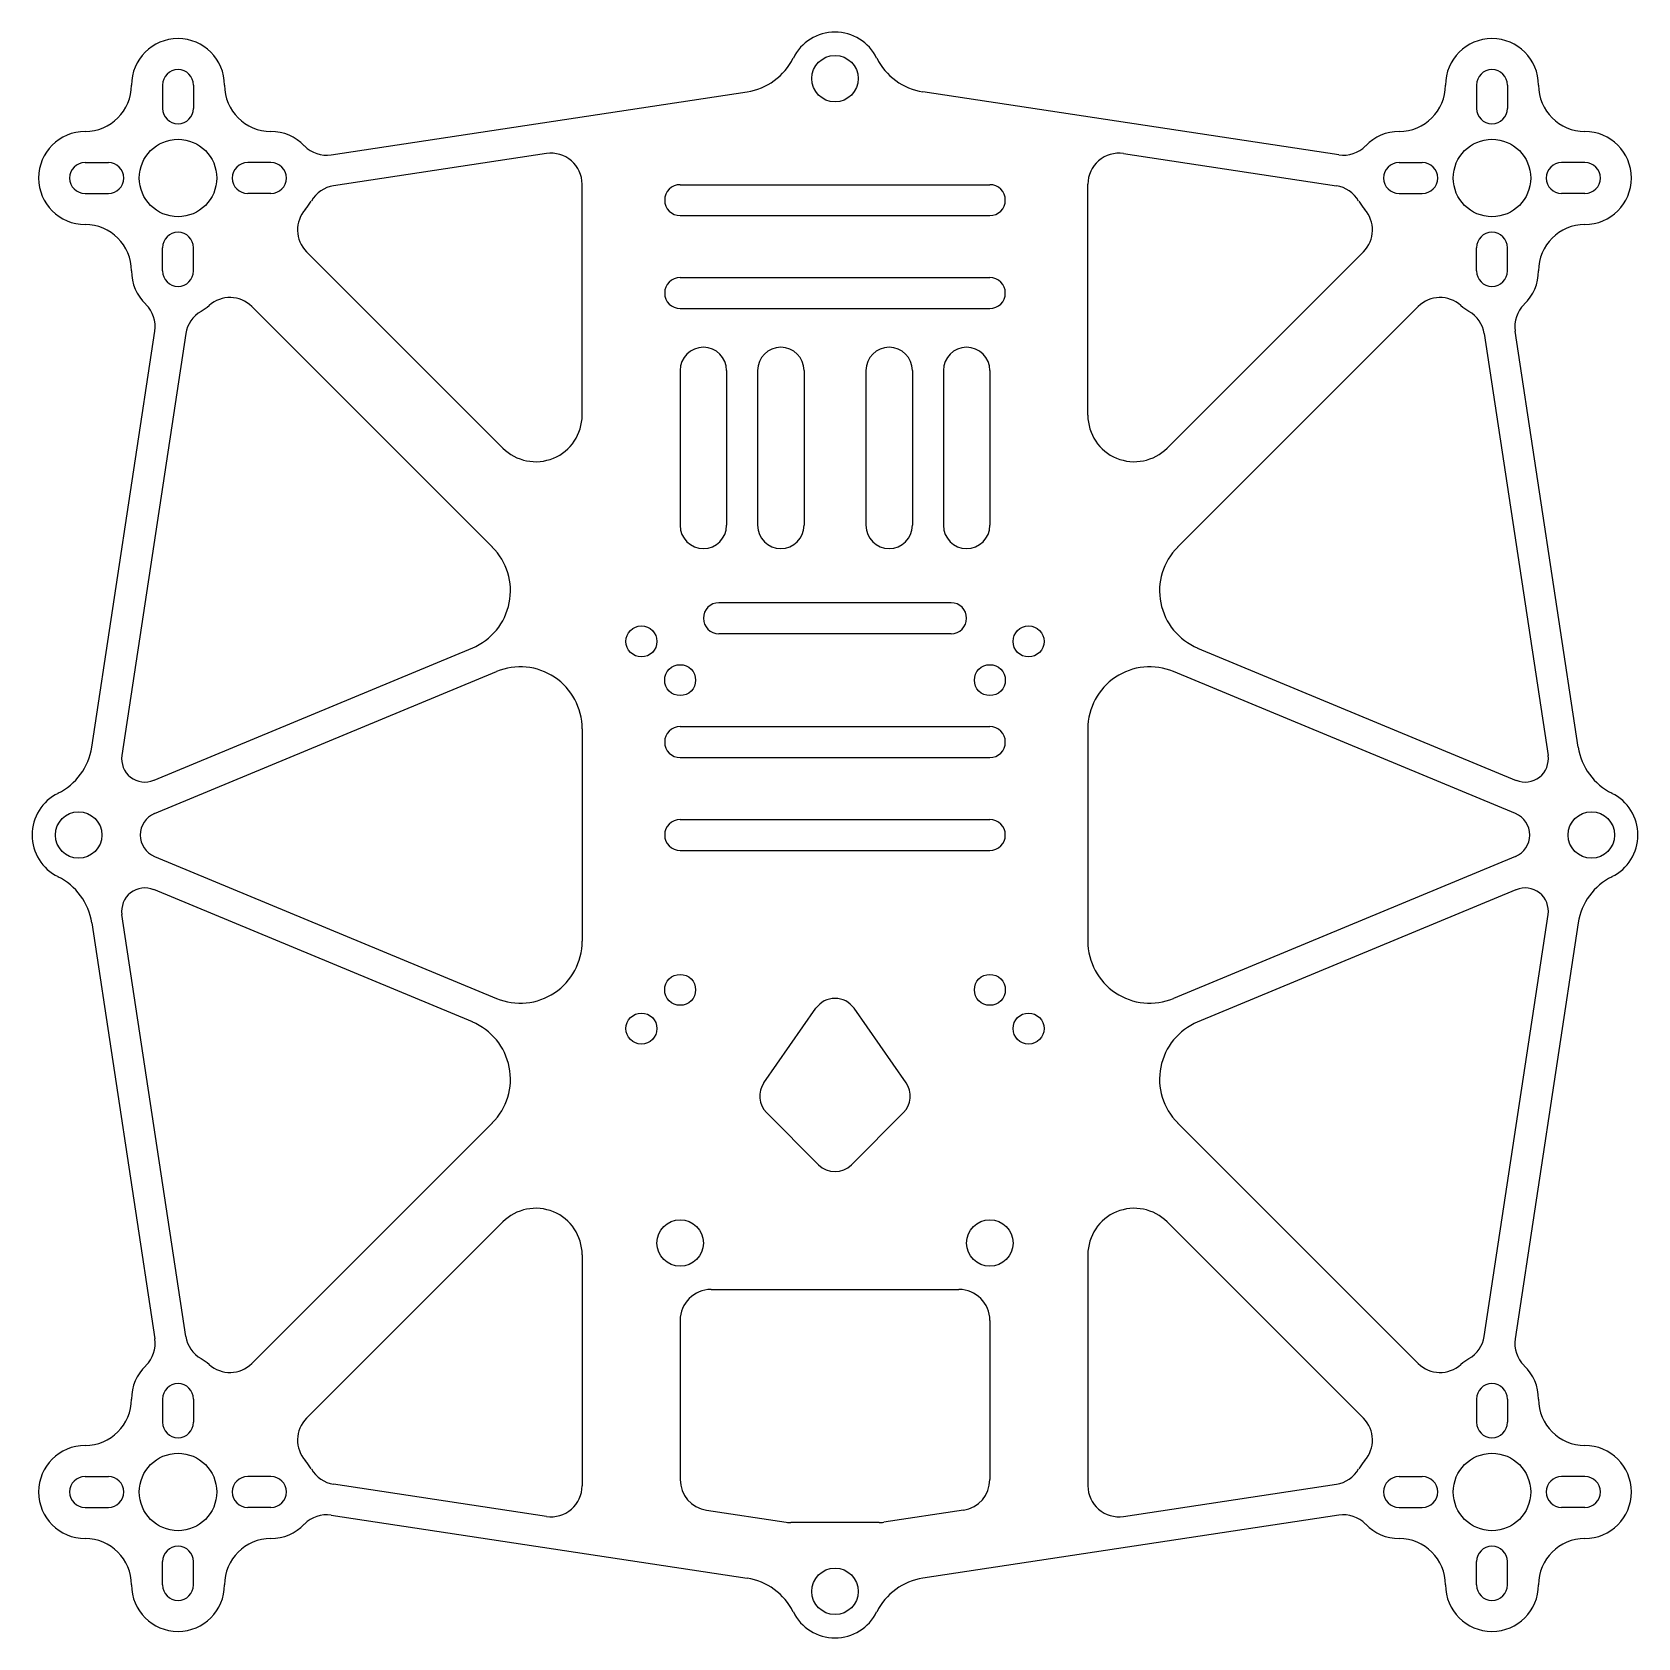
# Model space of a CAD drawing. Header units: millimetres. Extents: x -52 to 52, y -52 to 52.
import ezdxf

# ---------------------------------------------------------------- set-up
doc = ezdxf.new("R2010")
doc.units = ezdxf.units.MM

msp = doc.modelspace()

# ---------------------------------------------------------------- linework, layer by layer
at = {"color": 7, "linetype": 'Continuous', "lineweight": 25}
for p, q in [((-43.43, 48.43), (-43.43, 46.93)), ((-41.43, 48.43), (-41.43, 46.93)), ((-32.53, 43.93), (-5.68, 47.99)), ((32.53, 43.93), (5.68, 47.99)), ((41.43, 48.43), (41.43, 46.93)), ((43.43, 48.43), (43.43, 46.93)), ((-18.63, 44.01), (-32.38, 41.92)), ((18.63, 44.01), (32.38, 41.92)), ((-48.43, 43.43), (-46.93, 43.43)), ((-36.43, 43.43), (-37.93, 43.43)), ((36.43, 43.43), (37.93, 43.43)), ((48.43, 43.43), (46.93, 43.43)), ((-16.33, 27.11), (-16.33, 42.03)), ((-10, 42), (10, 42)), ((16.33, 27.11), (16.33, 42.03)), ((-48.43, 41.43), (-46.93, 41.43)), ((-36.43, 41.43), (-37.93, 41.43)), ((36.43, 41.43), (37.93, 41.43)), ((48.43, 41.43), (46.93, 41.43)), ((-10, 40), (10, 40)), ((-43.43, 36.43), (-43.43, 37.93)), ((-41.43, 36.43), (-41.43, 37.93)), ((-21.45, 24.99), (-34.13, 37.66)), ((21.45, 24.99), (34.13, 37.66)), ((41.43, 36.43), (41.43, 37.93)), ((43.43, 36.43), (43.43, 37.93)), ((-10, 36), (10, 36)), ((-37.66, 34.13), (-22.13, 18.59)), ((-10, 34), (10, 34)), ((37.66, 34.13), (22.13, 18.59)), ((-47.99, 5.68), (-43.93, 32.53)), ((-41.92, 32.38), (-46.05, 5.14)), ((41.92, 32.38), (46.05, 5.14)), ((47.99, 5.68), (43.93, 32.53)), ((-10, 30), (-10, 20)), ((-7, 30), (-7, 20)), ((-5, 30), (-5, 20)), ((-2, 30), (-2, 20)), ((2, 30), (2, 20)), ((5, 30), (5, 20)), ((7, 30), (7, 20)), ((10, 30), (10, 20)), ((7.5, 15), (-7.5, 15)), ((7.5, 13), (-7.5, 13)), ((-23.42, 12.07), (-43.99, 3.53)), ((23.42, 12.07), (43.99, 3.53)), ((-43.95, 1.39), (-21.86, 10.55)), ((43.95, 1.39), (21.86, 10.55)), ((-16.33, 6.86), (-16.33, -6.86)), ((-10, 7), (10, 7)), ((16.33, 6.86), (16.33, -6.86)), ((-10, 5), (10, 5)), ((-10, 1), (10, 1)), ((-10, -1), (10, -1)), ((-43.95, -1.39), (-21.86, -10.55)), ((43.95, -1.39), (21.86, -10.55)), ((-23.42, -12.07), (-43.99, -3.53)), ((23.42, -12.07), (43.99, -3.53)), ((-41.92, -32.38), (-46.05, -5.14)), ((41.92, -32.38), (46.05, -5.14)), ((-47.99, -5.68), (-43.93, -32.53)), ((47.99, -5.68), (43.93, -32.53)), ((-4.6, -16.01), (-1.23, -11.19)), ((4.6, -16.01), (1.23, -11.19)), ((-37.66, -34.13), (-22.13, -18.59)), ((-4.43, -17.93), (-1.06, -21.3)), ((4.43, -17.93), (1.06, -21.3)), ((37.66, -34.13), (22.13, -18.59)), ((-21.45, -24.99), (-34.13, -37.66)), ((21.45, -24.99), (34.13, -37.66)), ((-16.33, -27.11), (-16.33, -42.03)), ((16.33, -27.11), (16.33, -42.03)), ((-8, -29.35), (8, -29.35)), ((-10, -31.35), (-10, -41.63)), ((10, -31.35), (10, -41.63)), ((-43.43, -36.43), (-43.43, -37.93)), ((-41.43, -36.43), (-41.43, -37.93)), ((41.43, -36.43), (41.43, -37.93)), ((43.43, -36.43), (43.43, -37.93)), ((-48.43, -41.43), (-46.93, -41.43)), ((-36.43, -41.43), (-37.93, -41.43)), ((36.43, -41.43), (37.93, -41.43)), ((48.43, -41.43), (46.93, -41.43)), ((-18.63, -44.01), (-32.38, -41.92)), ((18.63, -44.01), (32.38, -41.92)), ((-48.43, -43.43), (-46.93, -43.43)), ((-36.43, -43.43), (-37.93, -43.43)), ((36.43, -43.43), (37.93, -43.43)), ((48.43, -43.43), (46.93, -43.43)), ((-32.53, -43.93), (-5.68, -47.99)), ((-8.3, -43.61), (-3.15, -44.39)), ((2.85, -44.41), (-2.85, -44.41)), ((8.3, -43.61), (3.15, -44.39)), ((32.53, -43.93), (5.68, -47.99)), ((-43.43, -48.43), (-43.43, -46.93)), ((-41.43, -48.43), (-41.43, -46.93)), ((41.43, -48.43), (41.43, -46.93)), ((43.43, -48.43), (43.43, -46.93))]:
    msp.add_line(p, q, dxfattribs=at)
for centre, radius in [((0, 48.85), 1.5), ((-42.43, 42.43), 2.5), ((42.43, 42.43), 2.5), ((-12.5, 12.5), 1), ((12.5, 12.5), 1), ((-10, 10), 1), ((10, 10), 1), ((-48.85, 0), 1.5), ((48.85, 0), 1.5), ((-10, -10), 1), ((10, -10), 1), ((-12.5, -12.5), 1), ((12.5, -12.5), 1), ((-10, -26.35), 1.5), ((10, -26.35), 1.5), ((-42.43, -42.43), 2.5), ((42.43, -42.43), 2.5), ((0, -48.85), 1.5)]:
    msp.add_circle(centre, radius, dxfattribs=at)
for centre, radius, start, end in [((-42.43, 48.43), 3, 0, 180), ((0, 48.85), 3, 26.2367, 153.7633), ((42.43, 48.43), 3, 360, 180), ((-6.28, 51.95), 4, 278.6132, 333.7633), ((6.28, 51.95), 4, 206.2367, 261.3868), ((-42.43, 48.43), 1, 0, 180), ((42.43, 48.43), 1, 360, 180), ((-48.43, 48.43), 3, 270, 360), ((-36.43, 48.43), 3, 180, 270), ((36.43, 48.43), 3, 270, 0), ((48.43, 48.43), 3, 180, 270), ((-42.43, 46.93), 1, 180, 0), ((42.43, 46.93), 1, 180, 360), ((-48.43, 42.43), 3, 90, 270), ((-36.43, 42.43), 3, 44.0438, 90), ((36.43, 42.43), 3, 90, 135.9562), ((48.43, 42.43), 3, 270, 90), ((-32.83, 45.9), 2, 224.0438, 278.6132), ((-18.33, 42.03), 2, 0, 98.6132), ((18.33, 42.03), 2, 81.3868, 180), ((32.83, 45.9), 2, 261.3868, 315.9562), ((-48.43, 42.43), 1, 90, 270), ((-46.93, 42.43), 1, 270, 90), ((-37.93, 42.43), 1, 90, 270), ((-36.43, 42.43), 1, 270, 90), ((36.43, 42.43), 1, 90, 270), ((37.93, 42.43), 1, 270, 90), ((46.93, 42.43), 1, 90, 270), ((48.43, 42.43), 1, 270, 90), ((-32.08, 39.95), 2, 98.6132, 150.2764), ((-10, 41), 1, 90, 270), ((10, 41), 1, 270, 90), ((32.08, 39.95), 2, 29.7236, 81.3868), ((-36.43, 42.43), 3, 317.9504, 330.2764), ((36.43, 42.43), 3, 209.7236, 222.0496), ((-48.43, 36.43), 3, 360, 90), ((-32.71, 39.08), 2, 137.9504, 225), ((32.71, 39.08), 2, 315, 42.0496), ((48.43, 36.43), 3, 90, 180), ((-42.43, 37.93), 1, 0, 180), ((42.43, 37.93), 1, 0, 180), ((-42.43, 36.43), 3, 180, 225.9562), ((-42.43, 36.43), 1, 180, 0), ((42.43, 36.43), 1, 180, 0), ((42.43, 36.43), 3, 314.0438, 0), ((-10, 35), 1, 90, 270), ((10, 35), 1, 270, 90), ((-45.9, 32.83), 2, 351.3868, 45.9562), ((-39.08, 32.71), 2, 45, 132.0496), ((39.08, 32.71), 2, 47.9504, 135), ((45.9, 32.83), 2, 134.0438, 188.6132), ((-39.95, 32.08), 2, 119.7236, 171.3868), ((-42.43, 36.43), 3, 299.7236, 312.0496), ((42.43, 36.43), 3, 227.9504, 240.2764), ((39.95, 32.08), 2, 8.6132, 60.2764), ((-8.5, 30), 1.5, 0, 180), ((-3.5, 30), 1.5, 0, 180), ((3.5, 30), 1.5, 0, 180), ((8.5, 30), 1.5, 0, 180), ((-19.33, 27.11), 3, 225, 0), ((19.33, 27.11), 3, 180, 315), ((-8.5, 20), 1.5, 180, 0), ((-3.5, 20), 1.5, 180, 0), ((3.5, 20), 1.5, 180, 0), ((8.5, 20), 1.5, 180, 0), ((-24.96, 15.77), 4, 292.542, 45), ((24.96, 15.77), 4, 135, 247.458), ((-7.5, 14), 1, 90, 270), ((7.5, 14), 1, 270, 90), ((-20.33, 6.86), 4, 0, 112.542), ((20.33, 6.86), 4, 67.458, 180), ((-10, 6), 1, 90, 270), ((10, 6), 1, 270, 90), ((-51.95, 6.28), 4, 296.2367, 351.3868), ((51.95, 6.28), 4, 188.6132, 243.7633), ((-44.57, 4.92), 1.5, 171.3868, 292.542), ((44.57, 4.92), 1.5, 247.458, 8.6132), ((-48.85, 0), 3, 116.2367, 243.7633), ((48.85, 0), 3, 296.2367, 63.7633), ((-43.37, 0), 1.5, 112.542, 247.458), ((43.37, 0), 1.5, 292.542, 67.458), ((-10, 0), 1, 90, 270), ((10, 0), 1, 270, 90), ((-51.95, -6.28), 4, 8.6132, 63.7633), ((51.95, -6.28), 4, 116.2367, 171.3868), ((-44.57, -4.92), 1.5, 67.458, 188.6132), ((44.57, -4.92), 1.5, 351.3868, 112.542), ((-20.33, -6.86), 4, 247.458, 0), ((20.33, -6.86), 4, 180, 292.542), ((0, -12.05), 1.5, 35, 145), ((-24.96, -15.77), 4, 315, 67.458), ((24.96, -15.77), 4, 112.542, 225), ((-3.37, -16.87), 1.5, 145, 225), ((3.37, -16.87), 1.5, 315, 35), ((0, -20.24), 1.5, 225, 315), ((-19.33, -27.11), 3, 0, 135), ((19.33, -27.11), 3, 45, 180), ((-8, -31.35), 2, 90, 180), ((8, -31.35), 2, 0, 90), ((-45.9, -32.83), 2, 314.0438, 8.6132), ((-39.95, -32.08), 2, 188.6132, 240.2764), ((39.95, -32.08), 2, 299.7236, 351.3868), ((45.9, -32.83), 2, 171.3868, 225.9562), ((-42.43, -36.43), 3, 47.9504, 60.2764), ((-39.08, -32.71), 2, 227.9504, 315), ((39.08, -32.71), 2, 225, 312.0496), ((42.43, -36.43), 3, 119.7236, 132.0496), ((-42.43, -36.43), 3, 134.0438, 180), ((42.43, -36.43), 3, 0, 45.9562), ((-42.43, -36.43), 1, 0, 180), ((42.43, -36.43), 1, 0, 180), ((-48.43, -36.43), 3, 270, 0), ((48.43, -36.43), 3, 180, 270), ((-42.43, -37.93), 1, 180, 0), ((-32.71, -39.08), 2, 135, 222.0496), ((32.71, -39.08), 2, 317.9504, 45), ((42.43, -37.93), 1, 180, 0), ((-48.43, -42.43), 3, 90, 270), ((-36.43, -42.43), 3, 29.7236, 42.0496), ((36.43, -42.43), 3, 137.9504, 150.2764), ((48.43, -42.43), 3, 270, 90), ((-48.43, -42.43), 1, 90, 270), ((-46.93, -42.43), 1, 270, 90), ((-37.93, -42.43), 1, 90, 270), ((-36.43, -42.43), 1, 270, 90), ((-32.08, -39.95), 2, 209.7236, 261.3868), ((32.08, -39.95), 2, 278.6132, 330.2764), ((36.43, -42.43), 1, 90, 270), ((37.93, -42.43), 1, 270, 90), ((46.93, -42.43), 1, 90, 270), ((48.43, -42.43), 1, 270, 90), ((-18.33, -42.03), 2, 261.3868, 0), ((-8, -41.63), 2, 180, 261.3868), ((8, -41.63), 2, 278.6132, 0), ((18.33, -42.03), 2, 180, 278.6132), ((-36.43, -42.43), 3, 270, 315.9562), ((-32.83, -45.9), 2, 81.3868, 135.9562), ((-2.85, -42.41), 2, 261.3868, 270), ((2.85, -42.41), 2, 270, 278.6132), ((32.83, -45.9), 2, 44.0438, 98.6132), ((36.43, -42.43), 3, 224.0438, 270), ((-48.43, -48.43), 3, 0, 90), ((-36.43, -48.43), 3, 90, 180), ((36.43, -48.43), 3, 360, 90), ((48.43, -48.43), 3, 90, 180), ((-42.43, -46.93), 1, 0, 180), ((42.43, -46.93), 1, 0, 180), ((-42.43, -48.43), 3, 180, 360), ((-42.43, -48.43), 1, 180, 360), ((-6.28, -51.95), 4, 26.2367, 81.3868), ((6.28, -51.95), 4, 98.6132, 153.7633), ((42.43, -48.43), 3, 180, 0), ((42.43, -48.43), 1, 180, 0), ((0, -48.85), 3, 206.2367, 333.7633)]:
    msp.add_arc(centre, radius, start, end, dxfattribs=at)

doc.saveas('drawing.dxf')
